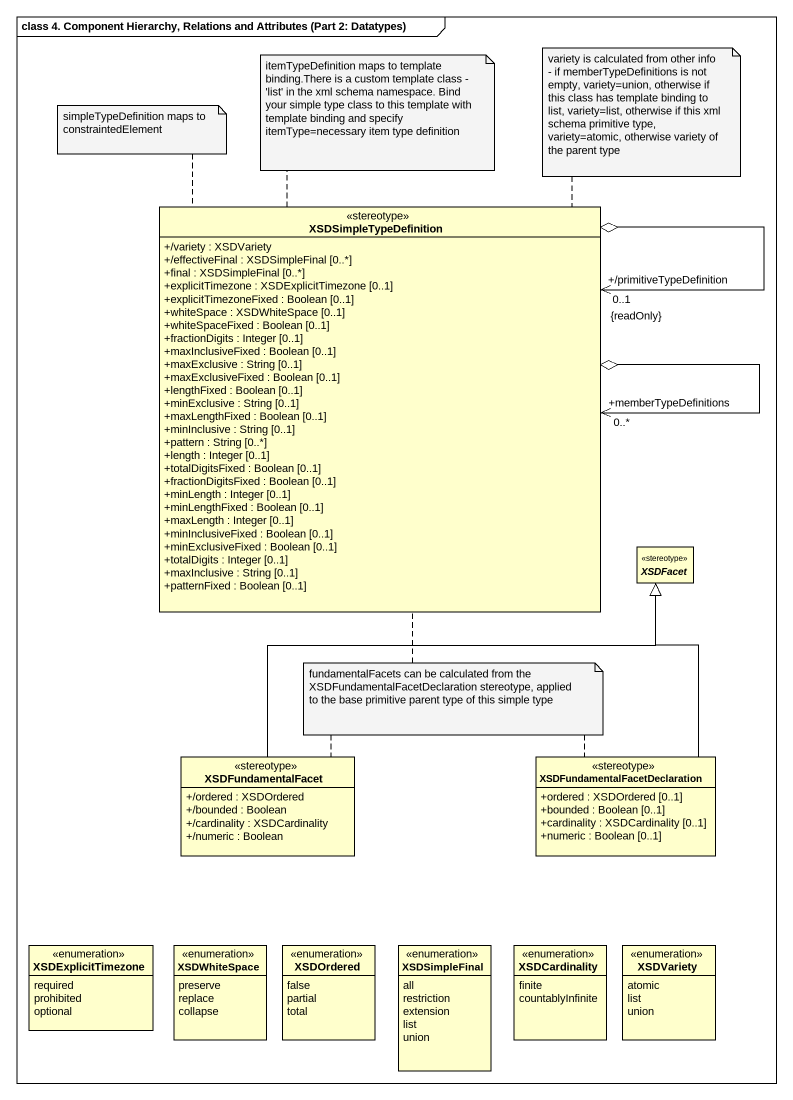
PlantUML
@startuml
mainframe class 4. Component Hierarchy, Relations and Attributes (Part 2: Datatypes)
hide circle
hide empty members
skinparam classAttributeIconSize 0
class XSDSimpleTypeDefinition <<stereotype>> {
  +/variety : XSDVariety
  +/effectiveFinal : XSDSimpleFinal [0..*]
  +final : XSDSimpleFinal [0..*]
  +explicitTimezone : XSDExplicitTimezone [0..1]
  +explicitTimezoneFixed : Boolean [0..1]
  +whiteSpace : XSDWhiteSpace [0..1]
  +whiteSpaceFixed : Boolean [0..1]
  +fractionDigits : Integer [0..1]
  +maxInclusiveFixed : Boolean [0..1]
  +maxExclusive : String [0..1]
  +maxExclusiveFixed : Boolean [0..1]
  +lengthFixed : Boolean [0..1]
  +minExclusive : String [0..1]
  +maxLengthFixed : Boolean [0..1]
  +minInclusive : String [0..1]
  +pattern : String [0..*]
  +length : Integer [0..1]
  +totalDigitsFixed : Boolean [0..1]
  +fractionDigitsFixed : Boolean [0..1]
  +minLength : Integer [0..1]
  +minLengthFixed : Boolean [0..1]
  +maxLength : Integer [0..1]
  +minInclusiveFixed : Boolean [0..1]
  +minExclusiveFixed : Boolean [0..1]
  +totalDigits : Integer [0..1]
  +maxInclusive : String [0..1]
  +patternFixed : Boolean [0..1]
}
abstract class XSDFacet <<stereotype>>
class XSDFundamentalFacet <<stereotype>> {
  +/ordered : XSDOrdered
  +/bounded : Boolean
  +/cardinality : XSDCardinality
  +/numeric : Boolean
}
class "XSDFundamentalFacetDeclaration" as XSDFundamentalFacetDeclarati <<stereotype>> {
  +ordered : XSDOrdered [0..1]
  +bounded : Boolean [0..1]
  +cardinality : XSDCardinality [0..1]
  +numeric : Boolean [0..1]
}
enum XSDExplicitTimezone {
  required
  prohibited
  optional
}
enum XSDWhiteSpace {
  preserve
  replace
  collapse
}
enum XSDOrdered {
  false
  partial
  total
}
enum XSDSimpleFinal {
  all
  restriction
  extension
  list
  union
}
enum XSDCardinality {
  finite
  countablyInfinite
}
enum XSDVariety {
  atomic
  list
  union
}
XSDSimpleTypeDefinition "0..*\n+memberTypeDefinitions" <--o XSDSimpleTypeDefinition
XSDSimpleTypeDefinition "+/primitiveTypeDefinition\n0..1\n{readOnly}" <--o XSDSimpleTypeDefinition
XSDFundamentalFacet -up-|> XSDFacet
XSDFundamentalFacetDeclarati -up-|> XSDFacet
note top of XSDSimpleTypeDefinition : itemTypeDefinition maps to template binding.There is a custom template class - 'list' in the xml schema namespace. Bind your simple type class to this template with template binding and specify itemType=necessary item type definition
note top of XSDSimpleTypeDefinition : variety is calculated from other info - if memberTypeDefinitions is not empty, variety=union, otherwise if this class has template binding to list, variety=list, otherwise if this xml schema primitive type, variety=atomic, otherwise variety of the parent type
note top of XSDSimpleTypeDefinition : simpleTypeDefinition maps to constraintedElement
note as N4
  fundamentalFacets can be calculated from the XSDFundamentalFacetDeclaration stereotype, applied to the base primitive parent type of this simple type
end note
N4 .. XSDFundamentalFacet
N4 .. XSDSimpleTypeDefinition
N4 .. XSDFundamentalFacetDeclarati
@enduml
